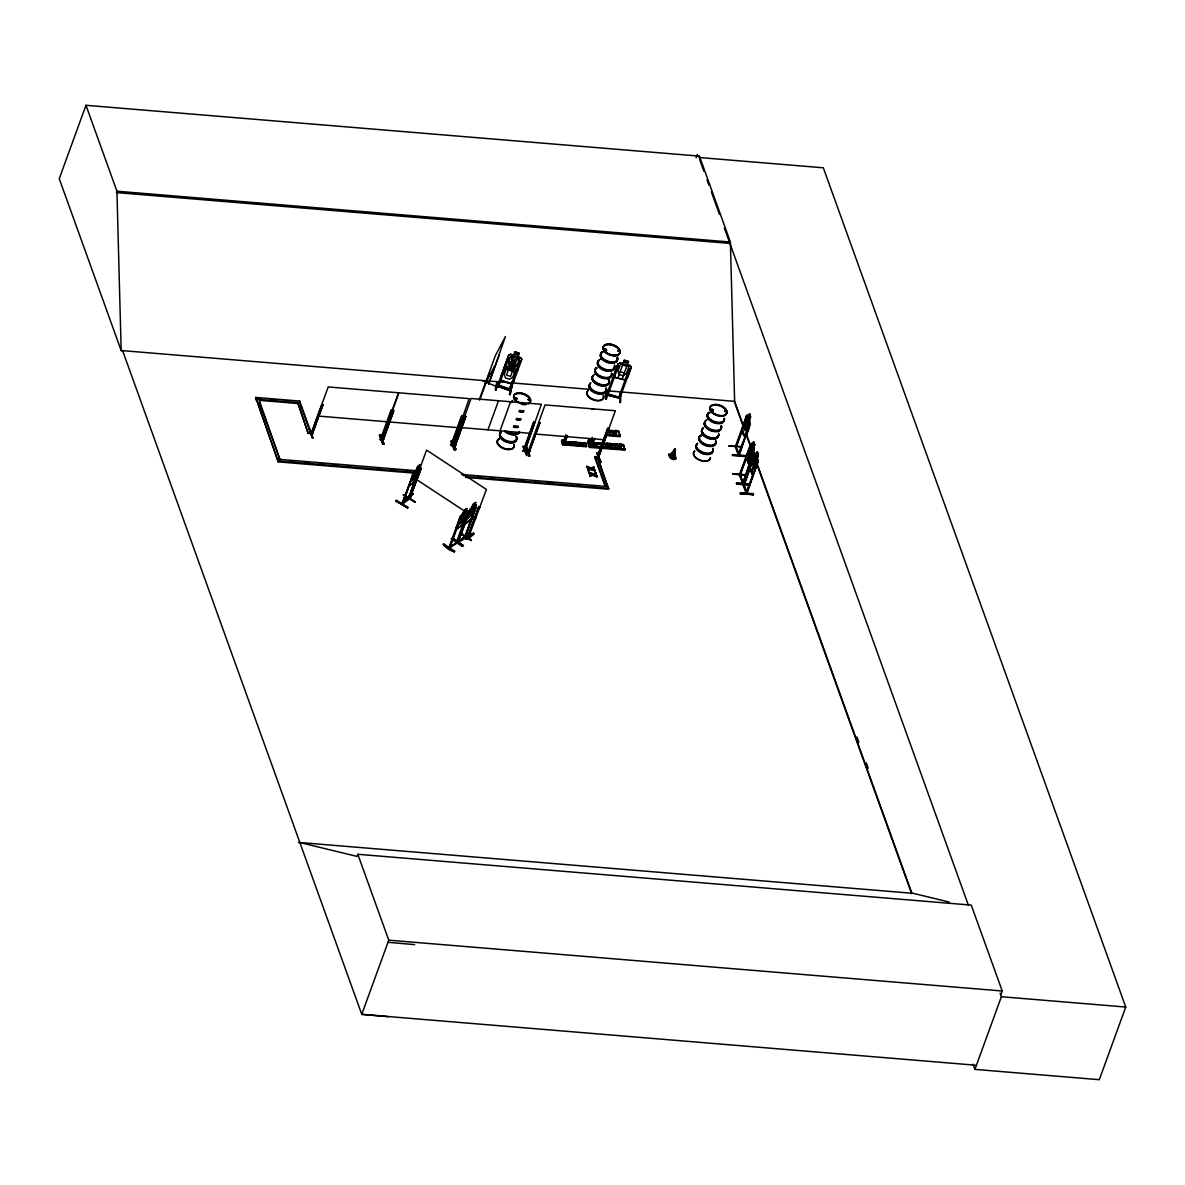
<?xml version="1.0" encoding="UTF-8"?>
<svg xmlns="http://www.w3.org/2000/svg" width="1185" height="1185" viewBox="0 0 1185 1185"><rect width="100%" height="100%" fill="white"/><g stroke="black" fill="none" stroke-linecap="round" stroke-linejoin="round"><path stroke-width="1.5" d="M488.827 382.177L488.783 383.807L488.709 382.133M747.646 459.484L750.431 469.349M593.033 446.908C595.892 443.16 587.76 443.397 589.389 447.397L625.013 450.093L623.31 444.849L587.419 442.227M587.967 443.279L588.427 440.257L592.041 440.539M605.535 398.915C604.706 387.288 608.572 387.347 606.29 399.093L605.624 398.841M606.513 398.486L606.335 390.591M606.29 399.093L606.616 390.132M608.098 394.338C606.202 393.05 607.816 394.19 607.712 395.405L618.333 366.328L617.118 365.735L618.333 366.328M619.874 398.412L620.347 397.301L619.118 397.049L618.733 398.16L619.977 398.071L606.439 394.724M606.809 394.042L618.733 397.242L608.009 393.909L606.69 394.783M619.829 398.042C621.903 396.116 616.615 396.753 620.347 397.301M618.422 432.184C610.512 424.141 620.14 444.523 615 430.777M618.748 433.058L618.748 432.555M619.859 402.411L620.066 394.027L620.822 394.22L620.614 402.589L619.859 402.411L620.318 393.435L620.022 402.337M619.577 435.162L619.799 435.725M605.95 434.821L620.185 435.902L620.17 436.687L605.876 435.517M619.844 444.197C624.999 457.943 615.326 437.68 623.251 445.545M623.621 446.493L623.636 445.708L591.226 443.205M624.643 449.219L624.451 448.671M618.6 398.027L629.176 368.683M630.405 368.979L629.176 368.965M561.468 441.457L562.134 440.065L564.623 440.494L562.134 440.065M583.139 442.849C585.123 450.833 581.879 438.791 585.627 444.049L561.646 441.324L585.464 443.308L586.545 446.804L562.697 444.775L562.534 443.723L586.368 446.345M562.697 444.819C561.69 442.153 567.052 442.02 565.156 444.508C561.823 438.109 564.001 442.405 564.356 440.746M585.657 444.405L561.823 442.435M757.615 462.505L757.689 460.21L757.763 462.52L746.387 493.76L757.57 462.461M614.497 373.527L614.571 377.437M614.571 377.423L625.102 380.044M614.719 377.334L614.645 373.453L617.977 363.839L606.424 395.109L606.779 393.701M623.043 363.825C611.238 360.699 638.833 367.942 627.161 364.861L628.954 366.698L626.524 373.364L623.251 375.675L619.103 374.638L617.918 371.231L620.347 364.55L622.999 363.913L624.199 360.092L628.642 361.292L622.021 379.289M625.028 380.015L627.872 376.993L631.338 367.143M630.227 365.587L631.412 367.261M591.463 441.131C592.707 442.435 588.871 442.479 589.967 440.938M675.406 449.545L674.68 457.514L671.451 457.44L670.103 455.884L675.183 449.293L674.68 457.514M589.419 441.886L590.16 441.027L590.234 441.916M589.849 441.679L589.597 440.864L589.449 441.783M591.685 442.064L591.67 441.027M590.219 441.279L590.678 441.946M591.863 441.768L590.93 441.116L590.811 441.961M591.715 441.827L591.211 441.146L591.256 441.99M562.682 440.998L562.964 440.509M563.571 441.087L562.46 443.027L563.838 440.761M563.882 441.22L563.245 441.19M459.987 533.087L471.2 540.419M462.283 546.463L451.189 538.657L462.431 546.048M744.713 423.83L744.21 428.155L745.217 430.896L746.802 429.503L749.231 422.838L750.653 416.587L749.572 413.654L750.505 416.572M403.226 495.093L414.839 502.144M563.586 440.627L562.905 439.99L562.342 442.138M747.498 459.469L751.29 450.789L754.904 462.905L754.001 468.979L754.401 463.039M674.932 452.7L675.332 449.411M754.46 461.632L755.275 455.707L754.963 461.395C762.933 452.359 743.247 487.287 754.904 462.905L751.29 451.026L750.505 451.248M408.321 498.218L409.551 497.937L408.514 498.737M455.914 543.663L467.616 511.683L462.061 525.355L456.181 529.34L460.047 516.675M456.181 529.34L456.58 526.199M470.963 519.237L465.098 523.296L465.498 520.171M409.566 495.908L410.928 496.293M409.714 496.87L410.247 497.715L411.076 496.5M468.179 535.783C470.815 537.694 468.875 532.228 468.149 535.813L478.681 506.632L479.969 507.106L478.681 506.632M590.352 441.457L590.13 440.909M590.441 441.546L588.975 444.701L590.441 441.546L589.923 440.168L589.286 444.716M673.85 457.914L675.361 449.663M732.33 455.025L745.483 456.047M732.478 454.566L745.632 455.558M732.434 455.573L745.617 456.566M749.764 483.806L736.433 483.361M753.408 494.723L753.423 493.686L740.255 492.664L753.393 494.767L740.24 493.686M410.291 482.725L409.625 485.791L410.203 482.799M748.239 459.276L748.639 458.195L750.268 458.995L750.416 453.262L750.801 458.906C753.956 458.343 753.008 463.098 750.772 460.239L750.668 466.194L750.253 460.358L748.342 458.832M749.201 420.157C751.927 424.778 743.825 447.115 742.195 429.562L746.565 415.565L747.528 415.224L748.12 417.224M744.817 436.51L742.328 429.577L743.084 425.148M747.335 453.366L746.239 457.825L750.831 443.783L739.322 474.948L740.506 475.141L742.625 482.073M750.875 463.305C747.276 467.69 756.993 484.354 749.986 467.719L750.92 463.379M449.589 547.218C450.359 544.7 449.396 549.588 449.589 547.426M456.669 543.234L449.204 548.196L460.091 518.423M456.447 542.552L457.158 542.019M465.616 537.146L475.792 507.787L464.52 537.309C468.816 536.953 455.529 544.315 458.639 541.086M465.646 537.235L466.075 535.99L464.831 536.301M589.804 441.812L589.3 441.22L590.1 442.02M589.389 441.635L589.76 440.924M515.727 397.686C511.95 397.331 518.112 401.315 516.334 397.879M516.275 399.064L516.941 398.456M528.051 399.464L529.502 399.952M528.48 399.686L528.643 399.893M603.98 349.456C602.602 349.205 610.245 352.463 604.661 348.923M605.52 349.368L606.305 349.797M605.816 349.294L605.683 348.938M605.165 349.916L606.35 349.649M617.948 350.582L619.044 351.041L617.77 350.39M710.793 409.862L712.452 410.44M712.081 410.691C714.807 410.632 710.807 407.907 711.4 410.277M724.568 411.21L724.761 410.78M725.101 411.713L725.176 410.617M724.998 410.958L725.501 410.869M725.176 410.884L725.146 411.402M725.827 411.565L725.516 410.765M590.041 441.575L589.612 440.153L588.767 443.353M495.241 389.717C501.166 373.986 493.908 386.043 495.982 389.969L496.1 389.391M495.982 389.969L498.411 381.57L495.952 389.791M510.735 389.702L497.478 385.214L499.018 385.392M505.136 364.728L505.195 368.742L515.505 372.223L518.319 369.187M505.195 368.742L505.314 364.669L508.78 355.144M508.987 357.603L507.861 356.922L508.987 357.603L498.544 386.71L497.315 386.384L508.646 355.056L510.513 354.256L513.505 355.263M510.513 354.256L520.719 357.796L521.83 359.499L510.305 390.694L509.224 390.413L519.756 360.951M514.779 351.767L519.193 353.174L517.875 356.833L520.748 357.707L521.83 359.499M510.454 390.739L497.433 385.999M510.083 394.649L511.905 386.192M511.816 386.695L509.372 394.501M510.113 394.753L511.831 386.103M520.97 361.366L519.682 361.218M672.665 457.884L675.228 449.722M500.9 376.341L500.959 380.37L511.268 383.896L514.068 380.844M504.41 366.669L506.276 365.869L516.497 369.365L517.578 371.157M500.959 380.37L501.077 376.297M513.623 368.491L514.957 364.817L510.572 363.321L514.957 364.817M594.44 438.45L591.774 445.13L590.648 442.153L592.263 437.28M594.707 438.465L592.041 445.16L590.915 442.168L591.996 438.924M566.03 434.688L563.69 441.175L564.401 443.16L567.363 435.725M743.395 425.682L734.626 401.345L730.39 242.036L699.431 156.124L85.972 105.302L59.25 178.713L121.211 350.656M388.487 1016.686L361.766 1014.345L122.603 350.656L121.166 350.523L116.93 191.215L85.972 105.302M415.95 473.289L278.297 461.883L255.723 397.419L299.672 401.063L311.033 432.614L310.707 433.517L308.144 433.31L297.731 402.589L308.144 433.31M256.019 400.071L256.345 399.152L300.294 402.796L299.968 403.715L299.672 401.063M277.66 460.15L278.001 459.232L415.654 470.638M278.297 461.883L255.723 397.419M280.223 460.358L258.908 399.375M309.448 429.177L312.707 438.183L309.952 432.199M309.7 428.733L308.841 429.207M312.529 434.08C309.433 433.991 314.632 431.458 312.396 434.11L322.987 404.707L321.802 404.603L311.196 433.977L312.559 434.154L311.137 433.606L328.23 386.947L398.545 392.783L381.54 439.502L380.326 439.709L382.177 438.761M322.987 404.707L312.248 433.71M312.633 438.198L309.877 430.748L312.988 437.68M383.673 443.546L380.385 434.584L384.118 444.197L382.74 444.094L379.481 435.073L382.785 444.034M380.207 439.398C380.281 437.132 385.792 439.768 382.414 438.435M380.326 439.709L390.932 410.336L392.117 410.44L381.792 439.813L398.915 392.813L469.23 398.634L452.448 445.723L452.863 444.612L451.455 444.553M381.511 439.413L382.059 438.45M381.881 439.828L382.429 438.865M383.185 439.961L393.79 410.869L392.487 410.469L393.672 410.558L383.318 439.99L383.614 439.191M415.12 501.981L403.344 494.634L414.943 501.729M402.856 502.544L401.685 504.217L412.973 474.592L402.781 503.995L402.589 502.573M412.973 474.592L402.085 504.454L409.062 498.959L420.142 467.038L420.542 467.838M402.159 504.395L413.624 473.126L420.201 467.26M405.744 498.841L413.313 493.627L404.9 499.033L412.558 493.775M420.275 467.112L418.527 468.401L419.949 464.639L408.618 499.477M408.558 499.448L408.351 498.026M408.025 499.122L414.854 480.414M408.425 499.463L426.57 450.107L486.398 489.449L468.964 536.301M420.512 467.66L414.913 481.362L409.595 485.554M421.149 468.416L410.114 497.641L421.149 468.416L420.142 467.764M407.299 508.172L407.907 507.284L396.264 500.233L395.686 501.092L407.684 507.772M450.759 441.042L454.062 449.989M452.181 440.761L455.855 449.204L454.907 449.752L451.692 440.731L454.803 450.048M451.144 445.575L452.329 445.664L462.802 416.291L461.617 416.202L450.892 445.249L451.278 444.182L452.744 444.301M461.617 416.202L451.307 445.634M523.459 451.292L533.768 421.86L534.953 421.949L524.614 451.381L541.382 404.292L471.067 398.471L454.21 445.575L464.639 416.128L465.942 416.527L455.336 445.619L465.824 416.216M455.781 444.227C456.329 445.219 453.514 446.789 454.714 444.493L455.884 444.538M482.162 380.592L495.212 385.984M479.288 399.73L495.315 355.722L505.447 336.51L488.812 383.747M479.747 399.923L489.494 373.231M488.709 383.792L499.477 354.359M498.441 381.57L497.478 381.925M501.048 376.371L504.543 366.772L506.276 366.106M498.248 386.71L498.752 385.214L510.661 389.228L510.142 390.724M443.546 543.841C441.457 545.307 454.255 553.721 454.759 551.218L443.531 543.841M514.808 351.693L513.579 355.515L510.957 355.959L508.528 362.64L509.683 366.239L513.786 367.631L517.015 365.513L519.445 358.833L517.682 356.907L519.015 353.248L514.883 351.945M487.939 429.8L498.515 400.737M449.159 546.759L448.73 548.003L456.373 542.834M448.819 547.944L460.165 516.749L461.454 514.897L467.29 510.942L467.616 511.683M450.359 546.626L449.93 547.87L461.306 515.816L464.416 510.291L466.757 508.439L465.453 512.275L467.201 511.091M460.106 516.749L463.113 513.86L464.372 510.217M508.958 390.235L512.29 381.466M466.001 509.506L464.061 511.713M466.875 508.528L465.453 512.024M456.106 542.863L456.758 541.767M465.527 520.319L468.964 510.631L476.207 504.914L464.92 537.649L475.792 507.787M465.024 536.82L457.617 541.886L470.371 508.854M469.393 512.646L468.312 512.853L469.393 512.646L458.284 541.456L464.727 536.612M468.993 512.379L458.047 542.226L458.506 541.189M476.118 505.047L474.37 506.247L475.674 502.41L473.2 504.173L472.03 507.832L470.356 508.958M500.026 430.807L510.602 401.745M474.918 503.462L472.978 505.669L475.674 502.662M475.541 502.588L472.637 513.179L468.001 518.467L470.223 509.787L473.289 504.188M464.831 537.62L464.875 536.124M465.779 538.968C473.319 530.302 478.725 532.894 466.209 539.353L465.72 538.849M451.811 538.686L452.463 537.797L463.453 545.781L451.87 538.597M468.564 534.731L469.171 536.435L468.105 535.679L478.947 506.439M473.408 533.131L473.778 534.139M471.097 540.612L459.884 533.235L471.319 540.005M1000.984 994.452L1002.229 991.001L971.27 905.103L357.811 854.281L357.04 856.399L299.864 842.535M522.926 446.701L526.955 455.707M525.014 450.27L523.163 451.218L533.768 421.86M528.54 450.537L527.903 451.618L529.236 452.122L539.916 422.971L538.612 422.571L539.916 422.971M598.484 457.469L615.356 410.736L545.041 404.915L528.006 451.929L528.451 450.537L529.739 450.67M539.797 422.66L529.221 451.722L528.066 451.603M529.221 452.077L529.858 450.981L528.688 450.937M529.458 456.166L526.436 446.701L525.562 447.249L529.577 456.092M562.208 440.302L562.756 443.827L563.112 442.82M562.134 442.109L562.905 439.99M564.549 440.272L565.171 444.034L565.541 443.012M357.811 854.281L388.769 940.179L361.766 1014.345L975.24 1065.167M574.547 442.138L575.525 445.367L574.547 442.138L576.962 442.331L577.939 445.575L576.962 442.331M579.109 442.509L580.087 445.753L579.109 442.509L581.524 442.716L582.516 445.945L581.524 442.716M606.72 390.102L605.787 390.472M588.427 440.257L589.419 445.901L589.967 444.39M606.676 395.168L607.061 394.101M696.099 157.857L697.343 154.42M593.033 446.182L593.581 444.656M617.8 378.237L624.302 360.344M586.768 466.253L589.997 468.949L586.797 467.542L586.768 466.253L590.797 468.045L593.744 466.875L593.789 468.193L591.463 469.097L594.011 467.601M699.431 156.124L698.943 157.486L823.323 167.796L1125.75 1007.043L1099.31 1079.698L974.914 1069.388L973.033 1064.174M591.685 468.505L594.826 469.867L594.855 471.156L590.885 469.393L587.893 470.578L587.849 469.26L590.219 468.342M587.893 470.578L587.849 469.26M588.856 472.06L592.1 474.741L588.886 473.348L588.856 472.06L592.885 473.852L595.848 472.682L595.877 474L593.552 474.904L596.099 473.393M586.545 466.86L590.797 468.045M604.883 485.643L594.737 457.484L595.063 456.58L597.832 456.714M590.885 469.393L595.077 470.549M600.202 462.106L597.107 452.537L600.899 462.076M593.774 474.296L596.914 475.674L596.944 476.962L592.974 475.2L589.982 476.385L589.937 475.067L592.322 474.148M618.452 397.997L618.851 396.649M589.982 476.385L589.937 475.067M598.558 456.299L597.418 456.906M593.789 468.193L593.744 466.875M594.737 457.484L598.469 457.766L608.927 428.392L607.742 428.303L597.136 457.662C599.58 458.565 598.855 456.092 597.581 456.269M607.742 428.303L597.033 457.351M619.681 398.382L631.175 367.157L630.124 365.602M588.634 472.667L592.885 473.852M608.971 430.318L610.527 435.176L608.971 430.318L612.586 430.599L614.141 435.443L612.586 430.599M592.974 475.2L597.166 476.355M594.855 471.156L594.826 469.867M595.877 474L595.848 472.682M606.987 443.22L608.527 448.063L606.987 443.22L610.601 443.486L612.141 448.345L610.601 443.486M596.944 476.962L596.914 475.674M613.815 443.738L615.356 448.597L613.815 443.738L617.429 444.005L618.97 448.863L617.429 444.005M618.614 431.044L620.17 435.902L618.481 431.429L607.698 430.792L618.481 431.429M597.581 456.655L608.66 489.257L465.498 477.392M624.776 449.545L623.458 444.464M670.443 458.18C666.444 446.76 669.421 463.602 676.072 458.639M728.938 446.152L742.328 446.582M739.44 454.403L739.07 453.588L738.596 455.603L735.322 446.745L746.565 415.565M736.344 445.827L735.618 447.56M735.663 447.649L746.357 417.727M736.122 447.693L747.142 417.164L748.105 417.431L749.572 413.654M739.173 453.707L735.752 446.686L739.114 455.618L749.305 425.682L738.166 454.625L738.892 454.847M738.566 455.514L749.912 424.319L747.528 415.224L746.594 415.698M733.278 473.763L746.446 474.8M736.596 482.784L736.951 483.702M739.677 475.733L750.475 445.93L739.662 475.792L748.283 453.574M754.164 450.27L753.467 448.374L754.771 444.805L753.542 441.857L752.386 445.442L751.645 443.442L754.09 452.581L748.935 464.727M753.675 441.872L748.816 452.048L748.327 456.373L749.335 459.113L750.92 457.721L753.349 451.041L754.549 444.805M742.876 482.887L749.231 464.105M742.891 482.562L743.262 481.836L742.625 483.687M749.69 464.15L742.714 483.821L739.44 474.963M743.499 483.85L749.364 466.668M749.957 466.105L743.01 484.991L746.357 493.671M752.786 458.625L755.289 453.544M749.794 467.853L743.454 485.806L750.253 466.905M750.09 468.653L743.973 485.82L744.136 483.984M753.704 458.654L757.348 451.811L758.444 454.744L757.052 458.343L757.837 460.224L755.171 453.366L754.386 453.855M754.252 460.121L755.467 456.788L756.474 459.528L754.045 466.194L753.038 463.453M755.897 455.588L757.215 451.796L758.356 454.773L757.022 460.995L754.593 467.66L753.008 469.053M746.683 493.004L746.846 493.804L757.096 463.839L746.017 492.945L747.068 491.938M974.914 1069.388L1001.369 996.733L1000.125 993.282M743.232 483.835L739.958 474.607M747.202 492.649L746.343 491.731L747.231 492.56M564.578 443.175L567.541 435.739M671.451 457.44L674.665 449.278L670.103 455.884M673.021 453.411L674.991 449.219M417.016 477.259L414.928 481.436M456.047 529.251L462.046 525.266L464.016 521.193M470.978 519.311C476.059 508.809 469.438 524.614 465.098 523.296M484.724 384.769L494.871 365.572M452.24 538.286L463.453 545.663M454.507 551.766L443.323 544.33L454.462 551.81M416.957 475.437L412.602 480.903L414.972 472.074L415.742 471.408L415.757 473.704L418.912 468.875L415.95 474.133L415.95 477.17L415.283 477.718L415.209 475.259L412.054 480.281L417.772 466.534L420.083 464.713M670.503 456.714L674.695 449.53M414.898 471.363L413.565 473.141M674.798 449.219L670.355 455.173M744.669 436.51L746.446 433.843M748.801 464.52L750.416 462.046M752.46 474.667L754.238 472M752.608 474.667L754.119 472.119M409.047 499.063L408.218 498.515L403.137 503.092M409.166 498.989L408.914 498.47M728.968 445.945L742.106 447.012M733.056 474.193L746.254 475.185M736.729 484.132L749.927 485.139L749.601 484.265L736.433 483.228L749.601 484.398L749.898 485.346M753.26 450.981L753.053 449.752L751.29 451.455L751.586 445.767L750.786 451.678L748.668 453.707M455.914 542.345L456.684 541.826M465.972 536.138L465.364 536.524M402.1 502.958L403.255 502.781M514.794 397.819L516.053 399.064M516.882 399.093L516.171 399.123M604.513 349.471L605.061 350.227M618.037 350.953L618.126 350.627M710.852 409.654L711.8 409.225M711.326 409.877L712.333 409.773M711.978 410.321L712.911 410.395M713.237 410.869L712.718 409.447M627.709 376.697L624.969 379.778L614.719 377.23M380.089 435.088L383.599 444.079M380.37 434.643L383.673 443.59M452.24 440.746L455.632 449.811M455.855 449.204L452.433 440.287L451.603 440.805M525.577 447.219L528.969 456.121M526.214 447.189L529.606 456.255M518.2 369.024L515.445 372.075L505.225 368.654M513.949 380.696L511.209 383.733L501.136 380.192M311.892 433.029L312.618 432.599M381.763 439.517L383.229 439.635M452.7 444.627L451.426 444.197M523.577 449.856L524.911 449.959M523.222 450.892L524.762 449.959M524.851 450.285L523.696 449.826M748.579 450.7L749.631 453.633L750.772 452.833L752.756 458.314L752.949 462.446L751.734 465.779L750.238 465.216L747.276 454.048L748.476 456.995M419.964 464.905L417.638 466.46L416.379 470.104L414.765 471.378M419.357 465.794L417.535 468.09L418.927 466.994M418.601 470.164L419.638 469.897L419.001 470.401M413.372 474.844L412.336 475.096M409.492 485.717L415.031 481.436M668.755 454.285L673.184 454.403M405.522 499.448L407.966 497.759M410.662 495.908L413.091 494.219M473.437 533.22L465.809 538.346M465.587 538.938L473.289 533.62M473.763 534.02L466.194 539.249M464.49 510.513L466.757 508.706M467.26 514.083L466.194 514.29M476.177 508.039L475.096 508.246M738.611 453.662L738.951 454.447M606.127 350.153L606.527 349.768M516.704 398.693L515.905 398.723M712.17 409.506L711.518 410.41M713.014 410.988L713.34 410.158M402.47 503.595C398.427 506.513 411.699 496.115 407.936 499.285M617.977 363.958L619.859 362.921M750.697 443.916L751.645 443.442M750.846 443.931L751.616 443.605M590.574 468.653L593.537 467.483M588.115 469.986L591.108 468.786M592.663 474.459L595.625 473.289M590.204 475.777L593.196 474.592M587.627 469.867L589.997 468.949M589.715 475.674L592.1 474.741M456.166 542.893L450.256 546.922M740.625 474.844L740.329 473.867M743.084 484.813L744.18 485.08L746.239 490.649M562.579 444.464L561.675 441.324L585.464 443.308M587.449 442.375L589.419 446.626L625.028 449.322M587.745 443.101L621.844 446.36M620.185 435.902L605.846 434.999M589.419 446.626L624.969 449.574M604.394 348.982L605.446 348.923M514.883 397.775L516.571 398.649M529.325 399.464L528.08 399.597L529.162 399.982M575.88 442.864L575.317 443.649M311.522 432.54L312.929 433.325M381.526 439.842L380.459 439.709M451.159 445.219L452.359 445.367M454.181 445.145L455.381 445.293L454.181 445.501M524.377 451.352L523.311 451.233M618.674 351.19L618.318 350.404M712.748 410.869L710.97 409.966M575.806 443.057L577.021 443.457M409.832 495.685L410.499 496.589M409.447 496.752L410.706 497.507M410.247 497.656L409.373 497.108M607.727 431.31L616.63 431.992M607.757 431.399L615.252 432.036M608.024 431.666L615.193 432.288M608.053 432.184L615.222 432.806M607.312 434.258L616.304 434.762M607.342 434.347L616.244 435.028M610.66 434.791L614.274 435.073M616.689 435.25L620.303 435.532M588.56 440.613L592.159 440.879M591.271 442.42L623.31 444.849M591.197 443.116L619.74 445.353M591.33 443.516L620.022 445.708M590.1 444.731L593.715 445.012M592.648 446.019L621.133 448.182M621.044 448.345L592.559 446.197L621.073 448.434M621.518 448.671L625.132 448.937M592.574 446.715L621.073 448.878M749.601 426.481L748.846 425.637M321.905 404.915L323.105 405.018M392.235 410.751L390.932 410.336M464.757 416.439L465.942 416.527M461.72 416.513L462.92 416.602M533.887 422.171L535.072 422.26M607.861 428.615L609.046 428.703M754.623 444.79L753.542 441.857M736.137 445.634L736.507 446.449M750.312 446.701L750.475 445.93M755.171 453.366L756.06 455.381M754.504 453.722L750.89 463.439L748.905 457.958L750.12 454.61L752.105 460.091M754.149 455.884L754.445 456.684M757.393 464.639L756.637 463.794M379.437 435.132L380.815 435.176M596.899 453.144L600.928 462.15M455.47 444.123L454.314 444.123L455.781 444.849M383.199 439.931L382.177 439.902M529.34 452.033L528.303 452.003M529.828 455.647L526.407 446.745M732.878 473.867L746.032 474.904M750.12 484.739L736.552 483.702M753.275 494.352L740.225 493.76M116.93 191.215L730.39 242.036M116.426 192.577L729.901 243.399M121.166 350.523L509.728 382.725M513.416 383.022L589.004 389.287M605.594 390.665L734.626 401.345M255.382 398.323L260.878 398.782M270.032 399.538L275.527 399.997M284.681 400.752L288.355 401.063M259.678 400.367L298.131 403.552M748.727 450.493L749.779 453.633M460.491 427.533L530.806 433.354M317.639 416.009L387.969 421.845M388.325 421.875L458.654 427.696M534.465 433.977L604.78 439.798M563.201 443.057L565.615 443.249M747.602 459.439L750.253 469.482L751.705 471.289M562.505 444.257L586.56 446.286M308.47 432.406L311.033 432.614M461.543 474.444L608.364 486.605L608.038 487.509L597.892 459.35M290.518 461.217L294.191 461.513M305.197 462.431L308.87 462.728M319.876 463.646L323.549 463.942M332.733 464.713L338.229 465.157M347.412 465.927L351.086 466.223M376.771 468.356L380.444 468.667M391.465 469.571L395.138 469.882M406.144 470.786L409.817 471.097M463.039 475.496L466.712 475.807M477.718 476.725L481.391 477.022M490.575 477.777L494.249 478.088M505.254 479.007L508.928 479.303M519.934 480.221L523.607 480.517M534.628 481.436L538.286 481.732M547.47 482.502L552.98 482.947M576.828 484.932L580.502 485.228M591.522 486.146L595.196 486.457M278.623 460.98L414.439 472.223M465.838 476.488L609.001 488.339M298.413 842.417L913.324 893.357L949.067 902.022M388.769 940.179L1002.229 991.001M1001.369 996.733L1125.75 1007.043M387.999 942.297L414.72 944.638M515.845 397.893L515.356 398.827M576.058 443.057L576.814 443.308M497.818 384.932L497.241 386.31L510.305 390.694M606.527 395.079L619.814 398.338M622.569 365.113L626.717 366.135M620.14 371.779L624.288 372.816M456.299 542.597L455.603 543.352M618.229 350.967L618.659 350.953M515.905 398.782L515.105 398.308M515.801 399.212L514.957 398.767M510.72 363.38L514.823 364.773M746.298 492.012L743.75 485.05M465.335 512.201L466.149 512.542L463.72 519.208L461.424 522.926L459.084 524.511L458.876 522.496M591.463 469.097L594.603 470.475M593.552 474.904L596.707 476.281M597.047 453.055L600.351 462.017M725.146 411.076L725.842 411.328M740.062 474.681L740.462 474.044M407.684 507.891L396.012 500.796L407.61 507.891M419.875 467.942L420.897 468.608M476.207 504.914L476.429 505.743M467.29 510.942L467.527 511.787M415.994 479.17L468.149 513.46M472.741 516.497L475.807 518.512M460.106 532.628L471.349 540.019M604.706 350.005L604.513 349.205M577.095 443.264L577.065 444.138L575.48 443.62M750.283 469.349L751.853 471.304M735.841 446.389L735.678 445.782M743.632 484.546L743.469 483.939M577.243 443.427L576.769 444.39L575.392 443.442M591.611 442.39L592.559 444.908M748.298 463.009L746.446 457.78L748.787 464.713M529.754 451.292L529.428 450.567L529.473 452.048M523.148 446.093L526.525 455.099M699.565 159.205L703.89 171.232M706.986 179.824L708.852 184.978M711.326 191.852L719.369 214.189M724.331 227.935L968.441 905.37M856.962 736.937L858.829 742.151M866.353 763.007L868.235 768.221M745.898 432.643L750.92 446.538M752.801 451.752L754.045 455.233M756.548 462.18L911.887 893.238M734.182 401.3L742.951 425.652M746.091 434.362L749.216 443.057M756.741 463.927L911.606 893.668M674.857 454.684L676.205 458.61M595.063 456.58L605.802 486.398M585.553 443.042L586.634 446.034M300.56 405.359L310.707 433.517M259.204 401.996L279.616 458.639M589.36 446.878L589.034 446.019M739.795 473.985L739.41 474.978M526.258 403.996A8.828 5.051 20 0 1 513.742 396.797A8.828 5.051 20 0 1 525.266 394.25A8.828 5.051 20 0 1 528.036 403.611M517.564 402.544A8.784 5.021 20 0 1 514.734 394.694A8.784 5.021 20 0 1 526.318 395.657A8.784 5.021 20 0 1 529.147 403.507M526.007 404.648A8.784 5.021 20 0 1 521.755 404.292M526.17 404.263A8.843 5.051 20 0 1 513.638 397.049A8.843 5.051 20 0 1 525.177 394.501A8.843 5.051 20 0 1 527.962 403.863M523.563 411.639A8.947 5.11 20 0 1 519.237 411.284M511.194 402.574A8.947 5.11 20 0 1 512.098 401.522M523.711 411.239A8.947 5.11 20 0 1 519.4 410.869M511.342 402.159A8.947 5.11 20 0 1 512.246 401.108M523.829 410.691A8.828 5.051 20 0 1 519.563 410.336M511.624 401.745A8.828 5.051 20 0 1 512.512 400.693M520.896 418.705A8.799 5.036 20 0 1 516.645 418.349M523.326 412.025A8.799 5.036 20 0 1 519.074 411.669M520.422 420.053A8.828 5.051 20 0 1 516.156 419.697M518.112 426.304A8.784 5.021 20 0 1 513.875 425.948M520.645 419.668A8.947 5.11 20 0 1 516.319 419.312M520.793 419.253A8.947 5.11 20 0 1 516.482 418.897M517.978 426.778A8.843 5.051 20 0 1 513.712 426.422M518.082 426.496A8.843 5.051 20 0 1 513.816 426.141M513.949 444.271A8.784 5.021 20 0 1 503.388 448.063A8.784 5.021 20 0 1 499.922 438.435M516.245 438.02A8.828 5.051 20 0 1 506.736 442.242A8.828 5.051 20 0 1 500.796 432.91M513.816 444.716A8.828 5.051 20 0 1 504.306 448.937A8.828 5.051 20 0 1 498.352 439.605M515.727 436.08A8.947 5.11 20 0 1 508.009 442.168A8.947 5.11 20 0 1 500.855 432.392M516.69 437.161A8.947 5.11 20 0 1 507.032 441.427A8.947 5.11 20 0 1 501.003 431.977M516.719 436.687A8.799 5.036 20 0 1 508.335 441.205A8.799 5.036 20 0 1 500.411 432.629M519.385 431.429A8.799 5.036 20 0 1 514.009 434.939A8.799 5.036 20 0 1 504.84 431.518M519.504 431.873A8.947 5.11 20 0 1 505.062 430.673M518.674 432.406A8.828 5.051 20 0 1 507.047 431.444M519.356 432.288A8.947 5.11 20 0 1 504.914 431.088M517.697 427.474A8.784 5.021 20 0 1 513.446 427.118M517.86 427.118A8.843 5.051 20 0 1 513.594 426.763M513.92 444.464A8.843 5.051 20 0 1 503.314 448.285A8.843 5.051 20 0 1 499.818 438.598M723.798 418.764A8.799 5.036 20 0 1 713.222 422.556A8.799 5.036 20 0 1 709.741 412.913M721.117 428.2A8.799 5.036 20 0 1 710.304 430.585A8.799 5.036 20 0 1 705.445 421.682M721.369 425.43A8.799 5.036 20 0 1 710.793 429.237A8.799 5.036 20 0 1 707.312 419.594M724.094 418.305A8.947 5.11 20 0 1 713.355 422.171A8.947 5.11 20 0 1 709.815 412.365M718.702 434.925A8.843 5.051 20 0 1 707.845 437.309A8.843 5.051 20 0 1 702.972 428.377M718.569 433.058A8.784 5.021 20 0 1 709.104 437.25A8.784 5.021 20 0 1 703.179 427.963M721.176 426.319A8.947 5.11 20 0 1 711.533 430.599A8.947 5.11 20 0 1 705.505 421.149M721.324 425.919A8.947 5.11 20 0 1 711.681 430.185A8.947 5.11 20 0 1 705.653 420.734M724.479 419.327A8.947 5.11 20 0 1 713.503 421.756A8.947 5.11 20 0 1 708.571 412.721M724.524 418.838A8.799 5.036 20 0 1 713.711 421.223A8.799 5.036 20 0 1 708.852 412.321M718.806 434.643A8.843 5.051 20 0 1 707.949 437.043A8.843 5.051 20 0 1 703.075 428.096M718.584 435.265A8.843 5.051 20 0 1 707.726 437.65A8.843 5.051 20 0 1 702.853 428.718M715.473 441.62A8.799 5.036 20 0 1 704.897 445.412A8.799 5.036 20 0 1 701.431 435.769M712.792 451.055A8.799 5.036 20 0 1 701.979 453.44A8.799 5.036 20 0 1 697.121 444.538M715.77 441.161A8.947 5.11 20 0 1 705.031 445.027A8.947 5.11 20 0 1 701.505 435.221M710.378 457.78A8.843 5.051 20 0 1 699.52 460.165A8.843 5.051 20 0 1 694.647 451.233M710.482 457.499A8.843 5.051 20 0 1 699.624 459.884A8.843 5.051 20 0 1 694.751 450.952M712.852 449.174A8.947 5.11 20 0 1 703.209 453.455A8.947 5.11 20 0 1 697.18 444.005M713 448.759A8.947 5.11 20 0 1 703.357 453.04A8.947 5.11 20 0 1 697.328 443.59M713.044 448.285A8.799 5.036 20 0 1 703.549 452.492A8.799 5.036 20 0 1 697.609 443.19M715.918 440.746A8.947 5.11 20 0 1 706.275 445.012A8.947 5.11 20 0 1 700.246 435.576M716.199 441.694A8.799 5.036 20 0 1 705.386 444.079A8.799 5.036 20 0 1 700.528 435.176M614.319 367.794A8.828 5.051 20 0 1 603.476 370.194A8.828 5.051 20 0 1 598.618 361.277M614.556 365.039A8.799 5.036 20 0 1 603.98 368.831A8.799 5.036 20 0 1 600.499 359.188M617.281 357.9A8.947 5.11 20 0 1 606.542 361.766A8.947 5.11 20 0 1 603.002 351.975M617.429 357.485A8.947 5.11 20 0 1 606.69 361.351A8.947 5.11 20 0 1 603.165 351.56M611.623 373.082A8.799 5.036 20 0 1 602.128 377.289A8.799 5.036 20 0 1 596.188 367.987M612.008 374.045A8.784 5.021 20 0 1 601.225 376.415A8.784 5.021 20 0 1 596.381 367.543M614.363 365.928A8.947 5.11 20 0 1 604.72 370.194A8.947 5.11 20 0 1 598.692 360.744M614.511 365.513A8.947 5.11 20 0 1 604.868 369.779A8.947 5.11 20 0 1 598.84 360.329M616.985 358.359A8.799 5.036 20 0 1 607.49 362.566A8.799 5.036 20 0 1 601.55 353.263M617.489 357.011A8.828 5.051 20 0 1 607.979 361.232A8.828 5.051 20 0 1 602.024 351.901M611.327 373.838A8.784 5.021 20 0 1 602.958 378.356A8.784 5.021 20 0 1 595.048 369.794M595.937 368.757A8.784 5.021 20 0 1 597.314 368.017M611.519 373.438A8.843 5.051 20 0 1 601.995 377.659A8.843 5.051 20 0 1 596.04 368.313M609.12 380.341A8.947 5.11 20 0 1 598.366 384.207A8.947 5.11 20 0 1 594.84 374.416M603.283 395.953A8.784 5.021 20 0 1 593.803 400.145A8.784 5.021 20 0 1 587.879 390.857M605.994 390.65A8.828 5.051 20 0 1 596.248 393.45A8.828 5.051 20 0 1 589.404 385.169M603.446 395.479A8.784 5.021 20 0 1 593.981 399.671A8.784 5.021 20 0 1 588.056 390.398M606.039 388.784A8.947 5.11 20 0 1 596.396 393.05A8.947 5.11 20 0 1 590.367 383.599M606.187 388.369A8.947 5.11 20 0 1 596.544 392.635A8.947 5.11 20 0 1 590.515 383.185M606.231 387.895A8.799 5.036 20 0 1 596.736 392.087A8.799 5.036 20 0 1 590.797 382.785M608.66 381.214A8.799 5.036 20 0 1 599.166 385.421A8.799 5.036 20 0 1 593.226 376.119M608.157 379.274A8.947 5.11 20 0 1 600.439 385.347A8.947 5.11 20 0 1 593.285 375.586M609.164 379.867A8.828 5.051 20 0 1 600.751 384.399A8.828 5.051 20 0 1 592.811 375.808M592.367 409.269A4.71 1.703 -85.7 0 1 593.67 409.388M592.1 409.255A4.71 1.703 -85.7 0 1 593.389 409.373M463.113 520.822L462.224 521.681L462.12 519.163L458.684 524.096L461.883 518.734L461.794 515.697L462.594 515.179L462.728 517.534L465.986 512.868L462.935 518.008L463.113 520.822M472.03 514.794L471.186 515.668L471.023 513.12L467.601 518.052L470.8 512.705L470.712 509.668L471.511 509.15L471.645 511.505L474.904 506.825L471.852 511.979L472.03 514.794M745.972 429.8L746.283 430.896L747.113 424.719C750.105 424.245 749.572 418.972 747.172 423.238L747.483 417.55L746.668 423.475C743.499 423.978 744.18 429.429 746.609 424.882L745.972 429.8M518.911 358.522L514.631 361.692C518.852 369.053 513.283 367.987 513.475 362.151C509.668 366.832 504.899 364.284 512.838 361.055C508.824 354.063 514.172 354.952 513.994 360.536L517.49 358.063L518.911 358.522M416.068 471.363L413.639 478.044L415.802 476.34L418.231 469.66L416.068 471.363M506.721 367.587L504.292 374.267L505.447 377.882L509.535 379.274L512.779 377.171L515.208 370.49L513.446 368.55L517.252 358.092L513.149 356.715L509.343 367.157L506.721 367.587M508.913 368.342L506.484 375.023L510.572 376.415L513.001 369.75L508.913 368.342M511.165 364.417L510.72 365.617L513.357 366.52L513.801 365.321L511.165 364.417M515.401 352.789L514.971 353.974L517.608 354.863L518.038 353.678L515.401 352.789M462.55 514.971L460.121 521.652L462.461 520.067L464.89 513.386L462.55 514.971M471.467 508.943L469.038 515.608L471.378 514.023L473.807 507.358L471.467 508.943M624.821 361.129L624.391 362.314L627.058 362.98L627.502 361.781L624.821 361.129M747.676 418.631L745.246 425.296L746.269 428.037L748.698 421.371L747.676 418.631M749.379 414.943L749.601 417.905L749.379 414.943M748.683 451.796L748.253 454.907L748.683 451.796M751.794 446.834L749.364 453.514L750.372 456.255L752.801 449.574L751.794 446.834M753.497 443.16L753.704 446.108L753.497 443.16M757.171 453.1L757.378 456.062L757.171 453.1M753.423 453.885L753.719 454.699L753.423 453.885M712.392 412.232A8.843 5.051 20 0 0 726.657 413.417A8.843 5.051 20 0 0 716.495 404.441A8.843 5.051 20 0 0 712.392 412.232M712.185 412.869A8.784 5.021 20 0 0 726.375 414.054A8.784 5.021 20 0 0 716.273 405.122A8.784 5.021 20 0 0 712.185 412.869M712.303 412.469A8.843 5.051 20 0 0 726.568 413.654A8.843 5.051 20 0 0 716.407 404.677A8.843 5.051 20 0 0 712.303 412.469M708.674 438.406A8.784 5.021 20 0 0 718.391 435.636A8.784 5.021 20 0 1 708.66 438.435A8.784 5.021 20 0 1 701.861 430.199A8.784 5.021 20 0 0 708.674 438.406M605.609 351.812A8.784 5.021 20 0 0 619.799 352.982A8.784 5.021 20 0 0 609.712 344.065A8.784 5.021 20 0 0 605.609 351.812M605.372 352.478A8.784 5.021 20 0 0 619.562 353.648A8.784 5.021 20 0 0 609.46 344.731A8.784 5.021 20 0 0 605.372 352.478M605.476 352.093A8.843 5.051 20 0 0 619.755 353.263A8.843 5.051 20 0 0 609.594 344.287A8.843 5.051 20 0 0 605.476 352.093A8.843 5.051 20 0 0 619.74 353.278A8.843 5.051 20 0 0 609.594 344.302A8.843 5.051 20 0 0 605.476 352.093M608.557 445.99A1.57 0.904 20 0 0 611.09 446.182A1.57 0.904 20 0 0 609.268 444.597A1.57 0.904 20 0 0 608.557 445.99M608.66 445.693A1.57 0.904 20 0 0 611.193 445.886A1.57 0.904 20 0 0 609.371 444.286A1.57 0.904 20 0 0 608.66 445.693"/></g></svg>
